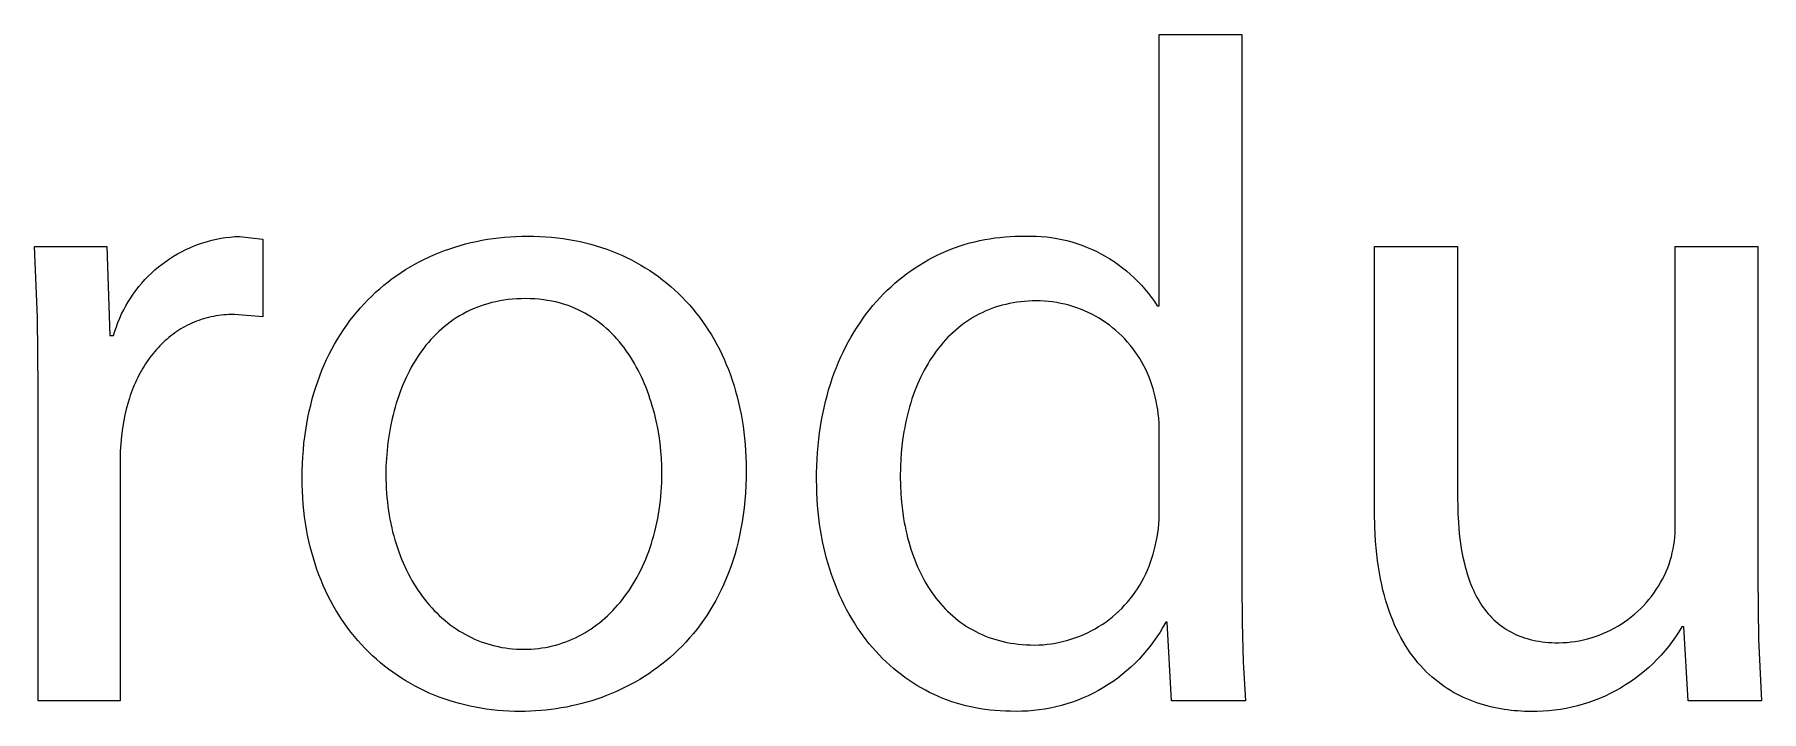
# Model space of a CAD drawing. Header units: millimetres. Extents: x -1283 to 2747, y -259 to 2557.
# Drawn here: x 1283.6 to 1357.8, y -81.8 to -52.7 of the extents above; entities that cross this region are included whole.
import ezdxf

# ---------------------------------------------------------------- set-up
doc = ezdxf.new("R2010")
doc.units = ezdxf.units.MM
doc.header["$MEASUREMENT"] = 0
doc.layers.add('Domyślny', color=7, linetype='Continuous', true_color=0x000000)

msp = doc.modelspace()

# ---------------------------------------------------------------- linework, layer by layer
at = {"layer": 'Domyślny', "color": 18, "lineweight": 15, "true_color": 0x000000}
for p, q in [((1331.941, -64.338), (1331.941, -52.675)), ((1331.941, -52.675), (1335.497, -52.675)), ((1335.497, -52.675), (1335.497, -76.269)), ((1290.842, -61.625), (1291.033, -61.567)), ((1291.033, -61.567), (1291.225, -61.516)), ((1291.225, -61.516), (1291.419, -61.472)), ((1291.419, -61.472), (1291.615, -61.434)), ((1291.615, -61.434), (1291.811, -61.402)), ((1291.811, -61.402), (1292.009, -61.378)), ((1292.009, -61.378), (1292.207, -61.36)), ((1292.207, -61.36), (1292.406, -61.349)), ((1292.406, -61.349), (1293.413, -61.47)), ((1293.413, -61.47), (1293.413, -64.812)), ((1302.36, -61.618), (1302.594, -61.566)), ((1302.594, -61.566), (1302.831, -61.519)), ((1302.831, -61.519), (1303.069, -61.477)), ((1303.069, -61.477), (1303.31, -61.441)), ((1303.31, -61.441), (1303.553, -61.411)), ((1303.553, -61.411), (1303.798, -61.386)), ((1303.798, -61.386), (1304.045, -61.366)), ((1304.045, -61.366), (1304.294, -61.352)), ((1304.294, -61.352), (1304.544, -61.344)), ((1304.544, -61.344), (1304.796, -61.341)), ((1304.796, -61.341), (1305.058, -61.344)), ((1305.058, -61.344), (1305.317, -61.353)), ((1305.317, -61.353), (1305.573, -61.368)), ((1305.573, -61.368), (1305.826, -61.388)), ((1305.826, -61.388), (1306.076, -61.415)), ((1306.076, -61.415), (1306.324, -61.447)), ((1306.324, -61.447), (1306.569, -61.485)), ((1306.569, -61.485), (1306.81, -61.528)), ((1306.81, -61.528), (1307.049, -61.577)), ((1307.049, -61.577), (1307.284, -61.632)), ((1323.809, -61.632), (1324.019, -61.578)), ((1324.019, -61.578), (1324.231, -61.53)), ((1324.231, -61.53), (1324.445, -61.487)), ((1324.445, -61.487), (1324.66, -61.449)), ((1324.66, -61.449), (1324.877, -61.418)), ((1324.877, -61.418), (1325.095, -61.392)), ((1325.095, -61.392), (1325.315, -61.371)), ((1325.315, -61.371), (1325.536, -61.357)), ((1325.536, -61.357), (1325.758, -61.348)), ((1325.758, -61.348), (1325.982, -61.345)), ((1325.982, -61.345), (1326.205, -61.336)), ((1326.205, -61.336), (1326.428, -61.334)), ((1326.428, -61.334), (1326.651, -61.339)), ((1326.651, -61.339), (1326.874, -61.353)), ((1326.874, -61.353), (1327.096, -61.374)), ((1327.096, -61.374), (1327.317, -61.402)), ((1327.317, -61.402), (1327.537, -61.438)), ((1327.537, -61.438), (1327.756, -61.482)), ((1327.756, -61.482), (1327.973, -61.533)), ((1327.973, -61.533), (1328.188, -61.591)), ((1328.188, -61.591), (1328.402, -61.657)), ((1283.733, -64.837), (1283.602, -61.792)), ((1283.602, -61.792), (1286.716, -61.792)), ((1286.716, -61.792), (1286.837, -65.617)), ((1289.246, -62.423), (1289.41, -62.311)), ((1289.41, -62.311), (1289.578, -62.204)), ((1289.578, -62.204), (1289.75, -62.103)), ((1289.75, -62.103), (1289.925, -62.008)), ((1289.925, -62.008), (1290.103, -61.919)), ((1290.103, -61.919), (1290.284, -61.836)), ((1290.284, -61.836), (1290.468, -61.759)), ((1290.468, -61.759), (1290.654, -61.689)), ((1290.654, -61.689), (1290.842, -61.625)), ((1300.158, -62.431), (1300.366, -62.327)), ((1300.366, -62.327), (1300.576, -62.227)), ((1300.576, -62.227), (1300.79, -62.132)), ((1300.79, -62.132), (1301.006, -62.043)), ((1301.006, -62.043), (1301.225, -61.959)), ((1301.225, -61.959), (1301.447, -61.88)), ((1301.447, -61.88), (1301.671, -61.807)), ((1301.671, -61.807), (1301.898, -61.739)), ((1301.898, -61.739), (1302.128, -61.676)), ((1302.128, -61.676), (1302.36, -61.618)), ((1307.284, -61.632), (1307.517, -61.692)), ((1307.517, -61.692), (1307.746, -61.757)), ((1307.746, -61.757), (1307.972, -61.828)), ((1307.972, -61.828), (1308.195, -61.904)), ((1308.195, -61.904), (1308.414, -61.985)), ((1308.414, -61.985), (1308.631, -62.072)), ((1308.631, -62.072), (1308.843, -62.164)), ((1308.843, -62.164), (1309.053, -62.261)), ((1309.053, -62.261), (1309.258, -62.363)), ((1322.01, -62.363), (1322.2, -62.26)), ((1322.2, -62.26), (1322.394, -62.163)), ((1322.394, -62.163), (1322.589, -62.071)), ((1322.589, -62.071), (1322.787, -61.985)), ((1322.787, -61.985), (1322.987, -61.903)), ((1322.987, -61.903), (1323.19, -61.827)), ((1323.19, -61.827), (1323.394, -61.757)), ((1323.394, -61.757), (1323.601, -61.692)), ((1323.601, -61.692), (1323.809, -61.632)), ((1328.402, -61.657), (1328.612, -61.73)), ((1328.612, -61.73), (1328.821, -61.811)), ((1328.821, -61.811), (1329.026, -61.898)), ((1329.026, -61.898), (1329.228, -61.992)), ((1329.228, -61.992), (1329.427, -62.094)), ((1329.427, -62.094), (1329.622, -62.202)), ((1329.622, -62.202), (1329.814, -62.316)), ((1329.814, -62.316), (1330.001, -62.437)), ((1341.201, -73.22), (1341.201, -61.785)), ((1341.201, -61.785), (1344.771, -61.785)), ((1344.771, -61.785), (1344.771, -72.602)), ((1354.125, -73.77), (1354.125, -61.785)), ((1354.125, -61.785), (1357.668, -61.785)), ((1357.668, -61.785), (1357.668, -75.998)), ((1288.349, -63.209), (1288.487, -63.066)), ((1288.487, -63.066), (1288.63, -62.927)), ((1288.63, -62.927), (1288.777, -62.793)), ((1288.777, -62.793), (1288.929, -62.665)), ((1288.929, -62.665), (1289.086, -62.541)), ((1289.086, -62.541), (1289.246, -62.423)), ((1298.98, -63.166), (1299.168, -63.031)), ((1299.168, -63.031), (1299.359, -62.901)), ((1299.359, -62.901), (1299.554, -62.776)), ((1299.554, -62.776), (1299.752, -62.656)), ((1299.752, -62.656), (1299.954, -62.541)), ((1299.954, -62.541), (1300.158, -62.431)), ((1309.258, -62.363), (1309.461, -62.47)), ((1309.461, -62.47), (1309.659, -62.582)), ((1309.659, -62.582), (1309.855, -62.699)), ((1309.855, -62.699), (1310.046, -62.82)), ((1310.046, -62.82), (1310.234, -62.947)), ((1310.234, -62.947), (1310.418, -63.078)), ((1310.418, -63.078), (1310.598, -63.214)), ((1320.749, -63.224), (1320.921, -63.086)), ((1320.921, -63.086), (1321.095, -62.952)), ((1321.095, -62.952), (1321.272, -62.824)), ((1321.272, -62.824), (1321.453, -62.701)), ((1321.453, -62.701), (1321.636, -62.583)), ((1321.636, -62.583), (1321.821, -62.471)), ((1321.821, -62.471), (1322.01, -62.363)), ((1330.001, -62.437), (1330.184, -62.565)), ((1330.184, -62.565), (1330.363, -62.698)), ((1330.363, -62.698), (1330.537, -62.838)), ((1330.537, -62.838), (1330.706, -62.984)), ((1330.706, -62.984), (1330.87, -63.135)), ((1287.736, -63.992), (1287.847, -63.827)), ((1287.847, -63.827), (1287.965, -63.666)), ((1287.965, -63.666), (1288.088, -63.509)), ((1288.088, -63.509), (1288.216, -63.357)), ((1288.216, -63.357), (1288.349, -63.209)), ((1298.094, -63.915), (1298.264, -63.755)), ((1298.264, -63.755), (1298.437, -63.601)), ((1298.437, -63.601), (1298.614, -63.451)), ((1298.614, -63.451), (1298.795, -63.306)), ((1298.795, -63.306), (1298.98, -63.166)), ((1310.598, -63.214), (1310.774, -63.355)), ((1310.774, -63.355), (1310.947, -63.501)), ((1310.947, -63.501), (1311.115, -63.651)), ((1311.115, -63.651), (1311.28, -63.805)), ((1311.28, -63.805), (1311.44, -63.964)), ((1319.94, -63.988), (1320.095, -63.825)), ((1320.095, -63.825), (1320.254, -63.668)), ((1320.254, -63.668), (1320.416, -63.515)), ((1320.416, -63.515), (1320.581, -63.367)), ((1320.581, -63.367), (1320.749, -63.224)), ((1330.87, -63.135), (1331.029, -63.292)), ((1331.029, -63.292), (1331.182, -63.454)), ((1331.182, -63.454), (1331.329, -63.621)), ((1331.329, -63.621), (1331.471, -63.793)), ((1331.471, -63.793), (1331.607, -63.97)), ((1287.346, -64.686), (1287.435, -64.507)), ((1287.435, -64.507), (1287.529, -64.332)), ((1287.529, -64.332), (1287.629, -64.16)), ((1287.629, -64.16), (1287.736, -63.992)), ((1297.455, -64.601), (1297.608, -64.422)), ((1297.608, -64.422), (1297.766, -64.248)), ((1297.766, -64.248), (1297.928, -64.079)), ((1297.928, -64.079), (1298.094, -63.915)), ((1302.301, -64.538), (1302.154, -64.61)), ((1302.452, -64.47), (1302.301, -64.538)), ((1302.606, -64.406), (1302.452, -64.47)), ((1302.763, -64.347), (1302.606, -64.406)), ((1302.924, -64.293), (1302.763, -64.347)), ((1303.088, -64.243), (1302.924, -64.293)), ((1303.255, -64.199), (1303.088, -64.243)), ((1303.426, -64.159), (1303.255, -64.199)), ((1303.6, -64.124), (1303.426, -64.159)), ((1303.777, -64.094), (1303.6, -64.124)), ((1303.958, -64.07), (1303.777, -64.094)), ((1304.142, -64.05), (1303.958, -64.07)), ((1304.33, -64.036), (1304.142, -64.05)), ((1304.521, -64.028), (1304.33, -64.036)), ((1304.716, -64.025), (1304.521, -64.028)), ((1304.911, -64.028), (1304.716, -64.025)), ((1305.102, -64.037), (1304.911, -64.028)), ((1305.29, -64.052), (1305.102, -64.037)), ((1305.473, -64.073), (1305.29, -64.052)), ((1305.654, -64.1), (1305.473, -64.073)), ((1305.83, -64.131), (1305.654, -64.1)), ((1306.004, -64.169), (1305.83, -64.131)), ((1306.173, -64.212), (1306.004, -64.169)), ((1306.339, -64.26), (1306.173, -64.212)), ((1306.501, -64.313), (1306.339, -64.26)), ((1306.66, -64.371), (1306.501, -64.313)), ((1306.815, -64.433), (1306.66, -64.371)), ((1306.967, -64.501), (1306.815, -64.433)), ((1307.116, -64.573), (1306.967, -64.501)), ((1307.26, -64.65), (1307.116, -64.573)), ((1311.44, -63.964), (1311.597, -64.128)), ((1311.597, -64.128), (1311.749, -64.295)), ((1311.749, -64.295), (1311.898, -64.467)), ((1311.898, -64.467), (1312.042, -64.644)), ((1319.354, -64.685), (1319.495, -64.504)), ((1319.495, -64.504), (1319.64, -64.327)), ((1319.64, -64.327), (1319.788, -64.155)), ((1319.788, -64.155), (1319.94, -63.988)), ((1324.469, -64.565), (1324.331, -64.629)), ((1324.61, -64.506), (1324.469, -64.565)), ((1324.754, -64.45), (1324.61, -64.506)), ((1324.899, -64.399), (1324.754, -64.45)), ((1325.047, -64.352), (1324.899, -64.399)), ((1325.197, -64.309), (1325.047, -64.352)), ((1325.35, -64.271), (1325.197, -64.309)), ((1325.505, -64.236), (1325.35, -64.271)), ((1325.662, -64.207), (1325.505, -64.236)), ((1325.822, -64.181), (1325.662, -64.207)), ((1325.983, -64.161), (1325.822, -64.181)), ((1326.147, -64.144), (1325.983, -64.161)), ((1326.314, -64.133), (1326.147, -64.144)), ((1326.482, -64.126), (1326.314, -64.133)), ((1326.653, -64.123), (1326.482, -64.126)), ((1326.83, -64.126), (1326.653, -64.123)), ((1327.008, -64.134), (1326.83, -64.126)), ((1327.185, -64.149), (1327.008, -64.134)), ((1327.361, -64.169), (1327.185, -64.149)), ((1327.537, -64.196), (1327.361, -64.169)), ((1327.711, -64.228), (1327.537, -64.196)), ((1327.885, -64.267), (1327.711, -64.228)), ((1328.057, -64.311), (1327.885, -64.267)), ((1328.227, -64.361), (1328.057, -64.311)), ((1328.396, -64.417), (1328.227, -64.361)), ((1328.562, -64.479), (1328.396, -64.417)), ((1328.727, -64.546), (1328.562, -64.479)), ((1328.889, -64.619), (1328.727, -64.546)), ((1331.607, -63.97), (1331.737, -64.152)), ((1331.737, -64.152), (1331.86, -64.338)), ((1331.86, -64.338), (1331.941, -64.338)), ((1283.763, -67.885), (1283.733, -64.837)), ((1287.055, -65.426), (1287.118, -65.237)), ((1287.118, -65.237), (1287.188, -65.051)), ((1287.188, -65.051), (1287.264, -64.867)), ((1287.264, -64.867), (1287.346, -64.686)), ((1289.988, -65.273), (1289.897, -65.327)), ((1290.081, -65.222), (1289.988, -65.273)), ((1290.175, -65.173), (1290.081, -65.222)), ((1290.27, -65.126), (1290.175, -65.173)), ((1290.366, -65.082), (1290.27, -65.126)), ((1290.464, -65.04), (1290.366, -65.082)), ((1290.563, -65), (1290.464, -65.04)), ((1290.663, -64.963), (1290.563, -65)), ((1290.765, -64.928), (1290.663, -64.963)), ((1290.867, -64.895), (1290.765, -64.928)), ((1290.971, -64.865), (1290.867, -64.895)), ((1291.077, -64.838), (1290.971, -64.865)), ((1291.183, -64.813), (1291.077, -64.838)), ((1291.29, -64.79), (1291.183, -64.813)), ((1291.399, -64.77), (1291.29, -64.79)), ((1291.509, -64.753), (1291.399, -64.77)), ((1291.62, -64.738), (1291.509, -64.753)), ((1291.732, -64.726), (1291.62, -64.738)), ((1291.845, -64.717), (1291.732, -64.726)), ((1291.96, -64.71), (1291.845, -64.717)), ((1292.075, -64.706), (1291.96, -64.71)), ((1292.191, -64.704), (1292.075, -64.706)), ((1293.413, -64.812), (1292.191, -64.704)), ((1296.882, -65.362), (1297.019, -65.165)), ((1297.019, -65.165), (1297.16, -64.972)), ((1297.16, -64.972), (1297.305, -64.784)), ((1297.305, -64.784), (1297.455, -64.601)), ((1301.213, -65.232), (1301.091, -65.336)), ((1301.338, -65.131), (1301.213, -65.232)), ((1301.466, -65.035), (1301.338, -65.131)), ((1301.597, -64.942), (1301.466, -65.035)), ((1301.731, -64.853), (1301.597, -64.942)), ((1301.869, -64.768), (1301.731, -64.853)), ((1302.01, -64.687), (1301.869, -64.768)), ((1302.154, -64.61), (1302.01, -64.687)), ((1307.402, -64.731), (1307.26, -64.65)), ((1307.54, -64.816), (1307.402, -64.731)), ((1307.675, -64.906), (1307.54, -64.816)), ((1307.806, -65), (1307.675, -64.906)), ((1307.934, -65.097), (1307.806, -65)), ((1308.059, -65.199), (1307.934, -65.097)), ((1308.18, -65.304), (1308.059, -65.199)), ((1308.298, -65.412), (1308.18, -65.304)), ((1312.042, -64.644), (1312.181, -64.824)), ((1312.181, -64.824), (1312.317, -65.009)), ((1312.317, -65.009), (1312.448, -65.198)), ((1312.448, -65.198), (1312.575, -65.391)), ((1318.829, -65.457), (1318.954, -65.257)), ((1318.954, -65.257), (1319.084, -65.062)), ((1319.084, -65.062), (1319.217, -64.872)), ((1319.217, -64.872), (1319.354, -64.685)), ((1323.312, -65.277), (1323.196, -65.374)), ((1323.43, -65.183), (1323.312, -65.277)), ((1323.552, -65.092), (1323.43, -65.183)), ((1323.675, -65.005), (1323.552, -65.092)), ((1323.801, -64.922), (1323.675, -65.005)), ((1323.93, -64.843), (1323.801, -64.922)), ((1324.061, -64.768), (1323.93, -64.843)), ((1324.195, -64.696), (1324.061, -64.768)), ((1324.331, -64.629), (1324.195, -64.696)), ((1329.048, -64.697), (1328.889, -64.619)), ((1329.205, -64.781), (1329.048, -64.697)), ((1329.358, -64.87), (1329.205, -64.781)), ((1329.509, -64.964), (1329.358, -64.87)), ((1329.656, -65.063), (1329.509, -64.964)), ((1329.8, -65.167), (1329.656, -65.063)), ((1329.94, -65.277), (1329.8, -65.167)), ((1330.076, -65.39), (1329.94, -65.277)), ((1286.837, -65.617), (1286.998, -65.617)), ((1286.998, -65.617), (1287.055, -65.426)), ((1288.985, -66.056), (1288.911, -66.134)), ((1289.061, -65.979), (1288.985, -66.056)), ((1289.138, -65.905), (1289.061, -65.979)), ((1289.217, -65.832), (1289.138, -65.905)), ((1289.297, -65.762), (1289.217, -65.832)), ((1289.378, -65.693), (1289.297, -65.762)), ((1289.461, -65.627), (1289.378, -65.693)), ((1289.546, -65.563), (1289.461, -65.627)), ((1289.632, -65.5), (1289.546, -65.563)), ((1289.719, -65.44), (1289.632, -65.5)), ((1289.807, -65.382), (1289.719, -65.44)), ((1289.897, -65.327), (1289.807, -65.382)), ((1296.381, -66.197), (1296.499, -65.982)), ((1296.499, -65.982), (1296.622, -65.77)), ((1296.622, -65.77), (1296.75, -65.564)), ((1296.75, -65.564), (1296.882, -65.362)), ((1300.428, -66.031), (1300.329, -66.158)), ((1300.531, -65.908), (1300.428, -66.031)), ((1300.637, -65.787), (1300.531, -65.908)), ((1300.746, -65.669), (1300.637, -65.787)), ((1300.858, -65.555), (1300.746, -65.669)), ((1300.973, -65.444), (1300.858, -65.555)), ((1301.091, -65.336), (1300.973, -65.444)), ((1308.413, -65.524), (1308.298, -65.412)), ((1308.524, -65.64), (1308.413, -65.524)), ((1308.633, -65.758), (1308.524, -65.64)), ((1308.738, -65.88), (1308.633, -65.758)), ((1308.84, -66.005), (1308.738, -65.88)), ((1308.939, -66.132), (1308.84, -66.005)), ((1312.575, -65.391), (1312.697, -65.588)), ((1312.697, -65.588), (1312.815, -65.789)), ((1312.815, -65.789), (1312.928, -65.994)), ((1312.928, -65.994), (1313.037, -66.203)), ((1318.478, -66.084), (1318.59, -65.87)), ((1318.59, -65.87), (1318.708, -65.662)), ((1318.708, -65.662), (1318.829, -65.457)), ((1322.553, -66.034), (1322.455, -66.156)), ((1322.654, -65.916), (1322.553, -66.034)), ((1322.757, -65.801), (1322.654, -65.916)), ((1322.863, -65.689), (1322.757, -65.801)), ((1322.971, -65.581), (1322.863, -65.689)), ((1323.082, -65.476), (1322.971, -65.581)), ((1323.196, -65.374), (1323.082, -65.476)), ((1330.209, -65.509), (1330.076, -65.39)), ((1330.337, -65.631), (1330.209, -65.509)), ((1330.461, -65.759), (1330.337, -65.631)), ((1330.581, -65.89), (1330.461, -65.759)), ((1330.696, -66.025), (1330.581, -65.89)), ((1330.806, -66.164), (1330.696, -66.025)), ((1288.434, -66.735), (1288.373, -66.828)), ((1288.498, -66.644), (1288.434, -66.735)), ((1288.563, -66.554), (1288.498, -66.644)), ((1288.629, -66.467), (1288.563, -66.554)), ((1288.698, -66.381), (1288.629, -66.467)), ((1288.767, -66.297), (1288.698, -66.381)), ((1288.838, -66.215), (1288.767, -66.297)), ((1288.911, -66.134), (1288.838, -66.215)), ((1296.054, -66.871), (1296.158, -66.642)), ((1296.158, -66.642), (1296.267, -66.417)), ((1296.267, -66.417), (1296.381, -66.197)), ((1299.962, -66.694), (1299.877, -66.835)), ((1300.049, -66.556), (1299.962, -66.694)), ((1300.139, -66.421), (1300.049, -66.556)), ((1300.232, -66.288), (1300.139, -66.421)), ((1300.329, -66.158), (1300.232, -66.288)), ((1309.034, -66.263), (1308.939, -66.132)), ((1309.127, -66.396), (1309.034, -66.263)), ((1309.216, -66.532), (1309.127, -66.396)), ((1309.303, -66.67), (1309.216, -66.532)), ((1309.386, -66.81), (1309.303, -66.67)), ((1313.037, -66.203), (1313.141, -66.415)), ((1313.141, -66.415), (1313.241, -66.632)), ((1313.241, -66.632), (1313.336, -66.852)), ((1318.07, -66.98), (1318.165, -66.75)), ((1318.165, -66.75), (1318.265, -66.523)), ((1318.265, -66.523), (1318.369, -66.301)), ((1318.369, -66.301), (1318.478, -66.084)), ((1322.09, -66.674), (1322.006, -66.811)), ((1322.177, -66.54), (1322.09, -66.674)), ((1322.267, -66.409), (1322.177, -66.54)), ((1322.36, -66.281), (1322.267, -66.409)), ((1322.455, -66.156), (1322.36, -66.281)), ((1330.912, -66.307), (1330.806, -66.164)), ((1331.013, -66.453), (1330.912, -66.307)), ((1331.108, -66.603), (1331.013, -66.453)), ((1331.199, -66.756), (1331.108, -66.603)), ((1331.284, -66.911), (1331.199, -66.756)), ((1287.985, -67.527), (1287.937, -67.633)), ((1288.036, -67.422), (1287.985, -67.527)), ((1288.088, -67.319), (1288.036, -67.422)), ((1288.141, -67.218), (1288.088, -67.319)), ((1288.197, -67.118), (1288.141, -67.218)), ((1288.254, -67.02), (1288.197, -67.118)), ((1288.312, -66.923), (1288.254, -67.02)), ((1288.373, -66.828), (1288.312, -66.923)), ((1295.773, -67.585), (1295.862, -67.343)), ((1295.862, -67.343), (1295.956, -67.105)), ((1295.956, -67.105), (1296.054, -66.871)), ((1299.571, -67.42), (1299.501, -67.572)), ((1299.643, -67.27), (1299.571, -67.42)), ((1299.718, -67.123), (1299.643, -67.27)), ((1299.796, -66.978), (1299.718, -67.123)), ((1299.877, -66.835), (1299.796, -66.978)), ((1309.466, -66.952), (1309.386, -66.81)), ((1309.544, -67.097), (1309.466, -66.952)), ((1309.618, -67.243), (1309.544, -67.097)), ((1309.689, -67.392), (1309.618, -67.243)), ((1309.758, -67.542), (1309.689, -67.392)), ((1309.823, -67.694), (1309.758, -67.542)), ((1313.336, -66.852), (1313.426, -67.076)), ((1313.426, -67.076), (1313.511, -67.303)), ((1313.511, -67.303), (1313.592, -67.534)), ((1313.592, -67.534), (1313.668, -67.768)), ((1317.812, -67.698), (1317.893, -67.454)), ((1317.893, -67.454), (1317.979, -67.215)), ((1317.979, -67.215), (1318.07, -66.98)), ((1321.625, -67.541), (1321.558, -67.695)), ((1321.696, -67.389), (1321.625, -67.541)), ((1321.769, -67.24), (1321.696, -67.389)), ((1321.845, -67.094), (1321.769, -67.24)), ((1321.924, -66.951), (1321.845, -67.094)), ((1322.006, -66.811), (1321.924, -66.951)), ((1331.364, -67.07), (1331.284, -66.911)), ((1331.438, -67.231), (1331.364, -67.07)), ((1331.507, -67.395), (1331.438, -67.231)), ((1331.571, -67.561), (1331.507, -67.395)), ((1283.763, -81.319), (1283.763, -67.885)), ((1287.719, -68.186), (1287.681, -68.301)), ((1287.759, -68.072), (1287.719, -68.186)), ((1287.801, -67.96), (1287.759, -68.072)), ((1287.844, -67.85), (1287.801, -67.96)), ((1287.89, -67.74), (1287.844, -67.85)), ((1287.937, -67.633), (1287.89, -67.74)), ((1295.538, -68.338), (1295.611, -68.083)), ((1295.611, -68.083), (1295.689, -67.832)), ((1295.689, -67.832), (1295.773, -67.585)), ((1299.254, -68.198), (1299.2, -68.358)), ((1299.312, -68.038), (1299.254, -68.198)), ((1299.372, -67.881), (1299.312, -68.038)), ((1299.435, -67.725), (1299.372, -67.881)), ((1299.501, -67.572), (1299.435, -67.725)), ((1309.886, -67.847), (1309.823, -67.694)), ((1309.945, -68.001), (1309.886, -67.847)), ((1310.002, -68.157), (1309.945, -68.001)), ((1310.056, -68.314), (1310.002, -68.157)), ((1313.668, -67.768), (1313.738, -68.006)), ((1313.738, -68.006), (1313.804, -68.248)), ((1313.804, -68.248), (1313.865, -68.493)), ((1317.598, -68.452), (1317.664, -68.197)), ((1317.664, -68.197), (1317.735, -67.945)), ((1317.735, -67.945), (1317.812, -67.698)), ((1321.372, -68.174), (1321.316, -68.339)), ((1321.431, -68.012), (1321.372, -68.174)), ((1321.493, -67.852), (1321.431, -68.012)), ((1321.558, -67.695), (1321.493, -67.852)), ((1331.628, -67.729), (1331.571, -67.561)), ((1331.68, -67.899), (1331.628, -67.729)), ((1331.726, -68.07), (1331.68, -67.899)), ((1331.766, -68.243), (1331.726, -68.07)), ((1331.809, -68.426), (1331.766, -68.243)), ((1287.49, -69.018), (1287.441, -69.267)), ((1287.546, -68.774), (1287.49, -69.018)), ((1287.61, -68.535), (1287.546, -68.774)), ((1287.681, -68.301), (1287.61, -68.535)), ((1295.352, -69.13), (1295.409, -68.862)), ((1295.409, -68.862), (1295.471, -68.598)), ((1295.471, -68.598), (1295.538, -68.338)), ((1299.011, -69.015), (1298.971, -69.183)), ((1299.054, -68.849), (1299.011, -69.015)), ((1299.099, -68.684), (1299.054, -68.849)), ((1299.148, -68.521), (1299.099, -68.684)), ((1299.2, -68.358), (1299.148, -68.521)), ((1310.107, -68.472), (1310.056, -68.314)), ((1310.155, -68.631), (1310.107, -68.472)), ((1310.243, -68.951), (1310.155, -68.631)), ((1310.321, -69.273), (1310.243, -68.951)), ((1313.865, -68.493), (1313.921, -68.741)), ((1313.921, -68.741), (1313.971, -68.992)), ((1313.971, -68.992), (1314.017, -69.247)), ((1317.429, -69.244), (1317.48, -68.976)), ((1317.48, -68.976), (1317.536, -68.712)), ((1317.536, -68.712), (1317.598, -68.452)), ((1321.12, -69.022), (1321.078, -69.198)), ((1321.164, -68.847), (1321.12, -69.022)), ((1321.212, -68.675), (1321.164, -68.847)), ((1321.262, -68.506), (1321.212, -68.675)), ((1321.316, -68.339), (1321.262, -68.506)), ((1331.847, -68.611), (1331.809, -68.426)), ((1331.878, -68.796), (1331.847, -68.611)), ((1331.903, -68.982), (1331.878, -68.796)), ((1331.922, -69.169), (1331.903, -68.982)), ((1287.386, -69.595), (1287.343, -69.924)), ((1287.441, -69.267), (1287.386, -69.595)), ((1295.217, -69.959), (1295.256, -69.678)), ((1295.256, -69.678), (1295.301, -69.402)), ((1295.301, -69.402), (1295.352, -69.13)), ((1298.899, -69.52), (1298.839, -69.862)), ((1298.971, -69.183), (1298.899, -69.52)), ((1310.387, -69.597), (1310.321, -69.273)), ((1310.443, -69.921), (1310.387, -69.597)), ((1314.017, -69.247), (1314.057, -69.504)), ((1314.057, -69.504), (1314.092, -69.765)), ((1314.092, -69.765), (1314.122, -70.029)), ((1317.343, -69.791), (1317.383, -69.515)), ((1317.383, -69.515), (1317.429, -69.244)), ((1320.971, -69.741), (1320.942, -69.926)), ((1321.004, -69.558), (1320.971, -69.741)), ((1321.04, -69.377), (1321.004, -69.558)), ((1321.078, -69.198), (1321.04, -69.377)), ((1331.934, -69.357), (1331.922, -69.169)), ((1331.94, -69.545), (1331.934, -69.357)), ((1331.941, -69.733), (1331.94, -69.545)), ((1331.941, -73.128), (1331.941, -69.733)), ((1287.31, -70.255), (1287.289, -70.586)), ((1287.343, -69.924), (1287.31, -70.255)), ((1295.156, -70.533), (1295.183, -70.244)), ((1295.183, -70.244), (1295.217, -69.959)), ((1298.79, -70.206), (1298.752, -70.552)), ((1298.839, -69.862), (1298.79, -70.206)), ((1310.488, -70.244), (1310.443, -69.921)), ((1310.523, -70.566), (1310.488, -70.244)), ((1314.122, -70.029), (1314.147, -70.296)), ((1314.147, -70.296), (1314.166, -70.566)), ((1317.255, -70.641), (1317.279, -70.354)), ((1317.279, -70.354), (1317.308, -70.07)), ((1317.308, -70.07), (1317.343, -69.791)), ((1320.872, -70.494), (1320.84, -70.882)), ((1320.915, -70.114), (1320.872, -70.494)), ((1320.942, -69.926), (1320.915, -70.114)), ((1287.289, -70.586), (1287.279, -70.918)), ((1287.279, -70.918), (1287.279, -81.319)), ((1295.11, -71.424), (1295.119, -71.123)), ((1295.119, -71.123), (1295.134, -70.826)), ((1295.134, -70.826), (1295.156, -70.533)), ((1298.708, -71.247), (1298.703, -71.594)), ((1298.725, -70.899), (1298.708, -71.247)), ((1298.752, -70.552), (1298.725, -70.899)), ((1310.547, -70.886), (1310.523, -70.566)), ((1310.562, -71.202), (1310.547, -70.886)), ((1310.567, -71.514), (1310.562, -71.202)), ((1314.166, -70.566), (1314.179, -70.839)), ((1314.179, -70.839), (1314.188, -71.115)), ((1314.188, -71.115), (1314.19, -71.393)), ((1317.219, -71.525), (1317.225, -71.226)), ((1317.225, -71.226), (1317.237, -70.932)), ((1317.237, -70.932), (1317.255, -70.641)), ((1320.84, -70.882), (1320.821, -71.277)), ((1295.106, -71.729), (1295.11, -71.424)), ((1295.109, -72.016), (1295.106, -71.729)), ((1298.703, -71.594), (1298.705, -71.794)), ((1298.705, -71.794), (1298.71, -71.991)), ((1298.71, -71.991), (1298.719, -72.188)), ((1310.55, -72.125), (1310.559, -71.923)), ((1310.559, -71.923), (1310.565, -71.719)), ((1310.565, -71.719), (1310.567, -71.514)), ((1314.187, -71.729), (1314.176, -72.058)), ((1314.19, -71.393), (1314.187, -71.729)), ((1317.218, -71.827), (1317.219, -71.525)), ((1317.221, -72.104), (1317.218, -71.827)), ((1320.821, -71.277), (1320.815, -71.679)), ((1320.815, -71.679), (1320.82, -72.047)), ((1295.118, -72.299), (1295.109, -72.016)), ((1295.133, -72.58), (1295.118, -72.299)), ((1295.153, -72.857), (1295.133, -72.58)), ((1298.719, -72.188), (1298.732, -72.382)), ((1298.732, -72.382), (1298.747, -72.575)), ((1298.747, -72.575), (1298.767, -72.766)), ((1310.478, -72.912), (1310.501, -72.718)), ((1310.501, -72.718), (1310.521, -72.522)), ((1310.521, -72.522), (1310.537, -72.325)), ((1310.537, -72.325), (1310.55, -72.125)), ((1314.133, -72.7), (1314.101, -73.011)), ((1314.158, -72.382), (1314.133, -72.7)), ((1314.176, -72.058), (1314.158, -72.382)), ((1317.229, -72.378), (1317.221, -72.104)), ((1317.242, -72.65), (1317.229, -72.378)), ((1317.26, -72.918), (1317.242, -72.65)), ((1320.82, -72.047), (1320.837, -72.41)), ((1320.837, -72.41), (1320.865, -72.769)), ((1344.771, -72.602), (1344.774, -72.946)), ((1295.18, -73.13), (1295.153, -72.857)), ((1295.212, -73.4), (1295.18, -73.13)), ((1295.249, -73.666), (1295.212, -73.4)), ((1298.767, -72.766), (1298.789, -72.955)), ((1298.789, -72.955), (1298.815, -73.142)), ((1298.815, -73.142), (1298.845, -73.327)), ((1298.845, -73.327), (1298.877, -73.511)), ((1310.35, -73.666), (1310.387, -73.48)), ((1310.387, -73.48), (1310.42, -73.293)), ((1310.42, -73.293), (1310.451, -73.104)), ((1310.451, -73.104), (1310.478, -72.912)), ((1314.063, -73.317), (1314.018, -73.618)), ((1314.101, -73.011), (1314.063, -73.317)), ((1317.283, -73.183), (1317.26, -72.918)), ((1317.312, -73.445), (1317.283, -73.183)), ((1317.345, -73.704), (1317.312, -73.445)), ((1320.865, -72.769), (1320.905, -73.123)), ((1320.905, -73.123), (1320.955, -73.47)), ((1320.955, -73.47), (1320.985, -73.642)), ((1331.937, -73.515), (1331.942, -73.322)), ((1331.942, -73.322), (1331.941, -73.128)), ((1341.211, -73.846), (1341.201, -73.22)), ((1344.774, -72.946), (1344.784, -73.283)), ((1344.784, -73.283), (1344.801, -73.612)), ((1295.292, -73.929), (1295.249, -73.666)), ((1295.34, -74.188), (1295.292, -73.929)), ((1295.394, -74.443), (1295.34, -74.188)), ((1298.877, -73.511), (1298.913, -73.692)), ((1298.913, -73.692), (1298.953, -73.872)), ((1298.953, -73.872), (1298.995, -74.049)), ((1298.995, -74.049), (1299.041, -74.224)), ((1299.041, -74.224), (1299.089, -74.397)), ((1310.169, -74.383), (1310.219, -74.207)), ((1310.219, -74.207), (1310.266, -74.029)), ((1310.266, -74.029), (1310.309, -73.848)), ((1310.309, -73.848), (1310.35, -73.666)), ((1313.908, -74.201), (1313.844, -74.483)), ((1313.966, -73.912), (1313.908, -74.201)), ((1314.018, -73.618), (1313.966, -73.912)), ((1317.383, -73.96), (1317.345, -73.704)), ((1317.426, -74.213), (1317.383, -73.96)), ((1317.474, -74.462), (1317.426, -74.213)), ((1320.985, -73.642), (1321.017, -73.812)), ((1321.017, -73.812), (1321.053, -73.98)), ((1321.053, -73.98), (1321.09, -74.146)), ((1321.09, -74.146), (1321.131, -74.311)), ((1331.849, -74.281), (1331.881, -74.091)), ((1331.881, -74.091), (1331.906, -73.899)), ((1331.906, -73.899), (1331.925, -73.707)), ((1331.925, -73.707), (1331.937, -73.515)), ((1341.225, -74.149), (1341.211, -73.846)), ((1341.243, -74.444), (1341.225, -74.149)), ((1344.801, -73.612), (1344.825, -73.933)), ((1344.825, -73.933), (1344.857, -74.246)), ((1354.102, -74.277), (1354.115, -74.109)), ((1354.115, -74.109), (1354.123, -73.939)), ((1354.123, -73.939), (1354.125, -73.77)), ((1295.453, -74.695), (1295.394, -74.443)), ((1295.518, -74.943), (1295.453, -74.695)), ((1295.587, -75.187), (1295.518, -74.943)), ((1299.089, -74.397), (1299.141, -74.567)), ((1299.141, -74.567), (1299.196, -74.735)), ((1299.196, -74.735), (1299.254, -74.901)), ((1299.254, -74.901), (1299.315, -75.065)), ((1309.938, -75.06), (1310, -74.895)), ((1310, -74.895), (1310.059, -74.727)), ((1310.059, -74.727), (1310.116, -74.556)), ((1310.116, -74.556), (1310.169, -74.383)), ((1313.774, -74.76), (1313.697, -75.032)), ((1313.844, -74.483), (1313.774, -74.76)), ((1317.526, -74.708), (1317.474, -74.462)), ((1317.584, -74.951), (1317.526, -74.708)), ((1317.645, -75.19), (1317.584, -74.951)), ((1321.131, -74.311), (1321.175, -74.474)), ((1321.175, -74.474), (1321.221, -74.635)), ((1321.221, -74.635), (1321.271, -74.794)), ((1321.271, -74.794), (1321.323, -74.95)), ((1321.323, -74.95), (1321.378, -75.105)), ((1331.681, -75.011), (1331.727, -74.835)), ((1331.727, -74.835), (1331.766, -74.658)), ((1331.766, -74.658), (1331.811, -74.471)), ((1331.811, -74.471), (1331.849, -74.281)), ((1341.266, -74.731), (1341.243, -74.444)), ((1341.294, -75.012), (1341.266, -74.731)), ((1344.857, -74.246), (1344.896, -74.551)), ((1344.896, -74.551), (1344.943, -74.848)), ((1344.943, -74.848), (1344.997, -75.136)), ((1353.955, -75.111), (1353.995, -74.946)), ((1353.995, -74.946), (1354.03, -74.78)), ((1354.03, -74.78), (1354.06, -74.613)), ((1354.06, -74.613), (1354.084, -74.446)), ((1354.084, -74.446), (1354.102, -74.277)), ((1295.662, -75.427), (1295.587, -75.187)), ((1295.742, -75.663), (1295.662, -75.427)), ((1295.826, -75.896), (1295.742, -75.663)), ((1299.315, -75.065), (1299.379, -75.226)), ((1299.379, -75.226), (1299.446, -75.384)), ((1299.446, -75.384), (1299.515, -75.54)), ((1299.515, -75.54), (1299.588, -75.693)), ((1299.588, -75.693), (1299.663, -75.844)), ((1309.582, -75.848), (1309.659, -75.696)), ((1309.659, -75.696), (1309.733, -75.541)), ((1309.733, -75.541), (1309.804, -75.383)), ((1309.804, -75.383), (1309.872, -75.223)), ((1309.872, -75.223), (1309.938, -75.06)), ((1313.527, -75.557), (1313.434, -75.812)), ((1313.615, -75.297), (1313.527, -75.557)), ((1313.697, -75.032), (1313.615, -75.297)), ((1317.712, -75.426), (1317.645, -75.19)), ((1317.783, -75.658), (1317.712, -75.426)), ((1317.858, -75.887), (1317.783, -75.658)), ((1321.378, -75.105), (1321.435, -75.258)), ((1321.435, -75.258), (1321.496, -75.408)), ((1321.496, -75.408), (1321.559, -75.556)), ((1321.559, -75.556), (1321.625, -75.702)), ((1321.625, -75.702), (1321.694, -75.845)), ((1331.366, -75.86), (1331.441, -75.694)), ((1331.441, -75.694), (1331.51, -75.527)), ((1331.51, -75.527), (1331.573, -75.357)), ((1331.573, -75.357), (1331.63, -75.185)), ((1331.63, -75.185), (1331.681, -75.011)), ((1341.327, -75.286), (1341.294, -75.012)), ((1341.365, -75.552), (1341.327, -75.286)), ((1341.407, -75.812), (1341.365, -75.552)), ((1344.997, -75.136), (1345.06, -75.415)), ((1345.06, -75.415), (1345.094, -75.551)), ((1345.094, -75.551), (1345.13, -75.685)), ((1345.13, -75.685), (1345.169, -75.816)), ((1353.734, -75.758), (1353.803, -75.595)), ((1353.803, -75.595), (1353.859, -75.435)), ((1353.859, -75.435), (1353.91, -75.274)), ((1353.91, -75.274), (1353.955, -75.111)), ((1295.916, -76.125), (1295.826, -75.896)), ((1296.011, -76.349), (1295.916, -76.125)), ((1296.11, -76.57), (1296.011, -76.349)), ((1299.663, -75.844), (1299.742, -75.991)), ((1299.742, -75.991), (1299.823, -76.137)), ((1299.823, -76.137), (1299.907, -76.279)), ((1299.907, -76.279), (1299.993, -76.418)), ((1299.993, -76.418), (1300.082, -76.555)), ((1309.156, -76.563), (1309.247, -76.426)), ((1309.247, -76.426), (1309.334, -76.286)), ((1309.334, -76.286), (1309.42, -76.143)), ((1309.42, -76.143), (1309.502, -75.997)), ((1309.502, -75.997), (1309.582, -75.848)), ((1313.23, -76.303), (1313.12, -76.541)), ((1313.335, -76.06), (1313.23, -76.303)), ((1313.434, -75.812), (1313.335, -76.06)), ((1317.938, -76.112), (1317.858, -75.887)), ((1318.022, -76.333), (1317.938, -76.112)), ((1318.11, -76.551), (1318.022, -76.333)), ((1321.694, -75.845), (1321.766, -75.986)), ((1321.766, -75.986), (1321.841, -76.124)), ((1321.841, -76.124), (1321.918, -76.26)), ((1321.918, -76.26), (1321.998, -76.393)), ((1321.998, -76.393), (1322.081, -76.523)), ((1331.013, -76.492), (1331.11, -76.339)), ((1331.11, -76.339), (1331.201, -76.182)), ((1331.201, -76.182), (1331.286, -76.022)), ((1331.286, -76.022), (1331.366, -75.86)), ((1335.497, -76.269), (1335.506, -77.952)), ((1341.454, -76.065), (1341.407, -75.812)), ((1341.505, -76.311), (1341.454, -76.065)), ((1341.56, -76.55), (1341.505, -76.311)), ((1345.169, -75.816), (1345.209, -75.945)), ((1345.209, -75.945), (1345.252, -76.072)), ((1345.252, -76.072), (1345.297, -76.196)), ((1345.297, -76.196), (1345.344, -76.318)), ((1345.344, -76.318), (1345.394, -76.437)), ((1345.394, -76.437), (1345.445, -76.554)), ((1353.308, -76.534), (1353.404, -76.385)), ((1353.404, -76.385), (1353.495, -76.233)), ((1353.495, -76.233), (1353.58, -76.078)), ((1353.58, -76.078), (1353.66, -75.919)), ((1353.66, -75.919), (1353.734, -75.758)), ((1357.668, -75.998), (1357.702, -78.656)), ((1296.214, -76.787), (1296.11, -76.57)), ((1296.323, -76.999), (1296.214, -76.787)), ((1296.436, -77.208), (1296.323, -76.999)), ((1300.082, -76.555), (1300.174, -76.688)), ((1300.174, -76.688), (1300.269, -76.819)), ((1300.269, -76.819), (1300.366, -76.946)), ((1300.366, -76.946), (1300.465, -77.07)), ((1300.465, -77.07), (1300.567, -77.191)), ((1300.567, -77.191), (1300.672, -77.309)), ((1308.665, -77.202), (1308.769, -77.081)), ((1308.769, -77.081), (1308.869, -76.956)), ((1308.869, -76.956), (1308.967, -76.828)), ((1308.967, -76.828), (1309.063, -76.697)), ((1309.063, -76.697), (1309.156, -76.563)), ((1312.886, -76.999), (1312.761, -77.219)), ((1313.006, -76.772), (1312.886, -76.999)), ((1313.12, -76.541), (1313.006, -76.772)), ((1318.202, -76.764), (1318.11, -76.551)), ((1318.299, -76.975), (1318.202, -76.764)), ((1318.4, -77.181), (1318.299, -76.975)), ((1318.504, -77.383), (1318.4, -77.181)), ((1322.081, -76.523), (1322.167, -76.651)), ((1322.167, -76.651), (1322.256, -76.775)), ((1322.256, -76.775), (1322.347, -76.897)), ((1322.347, -76.897), (1322.442, -77.016)), ((1322.442, -77.016), (1322.539, -77.132)), ((1322.539, -77.132), (1322.639, -77.245)), ((1330.457, -77.207), (1330.578, -77.071)), ((1330.578, -77.071), (1330.694, -76.932)), ((1330.694, -76.932), (1330.805, -76.789)), ((1330.805, -76.789), (1330.912, -76.643)), ((1330.912, -76.643), (1331.013, -76.492)), ((1341.62, -76.783), (1341.56, -76.55)), ((1341.684, -77.009), (1341.62, -76.783)), ((1341.751, -77.229), (1341.684, -77.009)), ((1345.445, -76.554), (1345.499, -76.668)), ((1345.499, -76.668), (1345.555, -76.779)), ((1345.555, -76.779), (1345.613, -76.888)), ((1345.613, -76.888), (1345.674, -76.995)), ((1345.674, -76.995), (1345.737, -77.098)), ((1345.737, -77.098), (1345.802, -77.199)), ((1352.756, -77.226), (1352.876, -77.095)), ((1352.876, -77.095), (1352.991, -76.961)), ((1352.991, -76.961), (1353.102, -76.822)), ((1353.102, -76.822), (1353.208, -76.68)), ((1353.208, -76.68), (1353.308, -76.534)), ((1296.554, -77.412), (1296.436, -77.208)), ((1296.676, -77.612), (1296.554, -77.412)), ((1296.803, -77.808), (1296.676, -77.612)), ((1296.934, -78), (1296.803, -77.808)), ((1300.672, -77.309), (1300.779, -77.424)), ((1300.779, -77.424), (1300.888, -77.535)), ((1300.888, -77.535), (1301, -77.643)), ((1301, -77.643), (1301.114, -77.747)), ((1301.114, -77.747), (1301.231, -77.848)), ((1301.231, -77.848), (1301.349, -77.946)), ((1307.879, -77.955), (1307.998, -77.858)), ((1307.998, -77.858), (1308.115, -77.757)), ((1308.115, -77.757), (1308.23, -77.653)), ((1308.23, -77.653), (1308.342, -77.545)), ((1308.342, -77.545), (1308.452, -77.434)), ((1308.452, -77.434), (1308.56, -77.32)), ((1308.56, -77.32), (1308.665, -77.202)), ((1312.358, -77.849), (1312.215, -78.047)), ((1312.497, -77.644), (1312.358, -77.849)), ((1312.631, -77.435), (1312.497, -77.644)), ((1312.761, -77.219), (1312.631, -77.435)), ((1318.613, -77.582), (1318.504, -77.383)), ((1318.726, -77.776), (1318.613, -77.582)), ((1318.842, -77.966), (1318.726, -77.776)), ((1322.639, -77.245), (1322.742, -77.355)), ((1322.742, -77.355), (1322.847, -77.461)), ((1322.847, -77.461), (1322.956, -77.564)), ((1322.956, -77.564), (1323.067, -77.664)), ((1323.067, -77.664), (1323.181, -77.761)), ((1323.181, -77.761), (1323.298, -77.854)), ((1323.298, -77.854), (1323.418, -77.944)), ((1329.492, -78.026), (1329.642, -77.924)), ((1329.642, -77.924), (1329.788, -77.816)), ((1329.788, -77.816), (1329.93, -77.703)), ((1329.93, -77.703), (1330.068, -77.586)), ((1330.068, -77.586), (1330.202, -77.464)), ((1330.202, -77.464), (1330.332, -77.337)), ((1330.332, -77.337), (1330.457, -77.207)), ((1332.222, -77.933), (1332.103, -78.148)), ((1332.289, -77.933), (1332.222, -77.933)), ((1332.464, -81.315), (1332.289, -77.933)), ((1341.823, -77.443), (1341.751, -77.229)), ((1341.899, -77.65), (1341.823, -77.443)), ((1341.978, -77.851), (1341.899, -77.65)), ((1342.061, -78.046), (1341.978, -77.851)), ((1345.802, -77.199), (1345.87, -77.297)), ((1345.87, -77.297), (1345.94, -77.393)), ((1345.94, -77.393), (1346.013, -77.485)), ((1346.013, -77.485), (1346.088, -77.575)), ((1346.088, -77.575), (1346.165, -77.662)), ((1346.165, -77.662), (1346.245, -77.746)), ((1346.245, -77.746), (1346.328, -77.827)), ((1346.328, -77.827), (1346.413, -77.905)), ((1346.413, -77.905), (1346.5, -77.98)), ((1351.8, -78.012), (1351.948, -77.914)), ((1351.948, -77.914), (1352.092, -77.811)), ((1352.092, -77.811), (1352.233, -77.703)), ((1352.233, -77.703), (1352.37, -77.591)), ((1352.37, -77.591), (1352.503, -77.474)), ((1352.503, -77.474), (1352.631, -77.352)), ((1352.631, -77.352), (1352.756, -77.226)), ((1297.069, -78.187), (1296.934, -78)), ((1297.209, -78.37), (1297.069, -78.187)), ((1297.352, -78.549), (1297.209, -78.37)), ((1297.5, -78.723), (1297.352, -78.549)), ((1301.349, -77.946), (1301.47, -78.039)), ((1301.47, -78.039), (1301.594, -78.13)), ((1301.594, -78.13), (1301.719, -78.216)), ((1301.719, -78.216), (1301.846, -78.299)), ((1301.846, -78.299), (1301.976, -78.378)), ((1301.976, -78.378), (1302.108, -78.453)), ((1302.108, -78.453), (1302.242, -78.525)), ((1302.242, -78.525), (1302.378, -78.592)), ((1302.378, -78.592), (1302.515, -78.655)), ((1302.515, -78.655), (1302.655, -78.715)), ((1306.578, -78.719), (1306.717, -78.66)), ((1306.717, -78.66), (1306.854, -78.598)), ((1306.854, -78.598), (1306.989, -78.531)), ((1306.989, -78.531), (1307.122, -78.46)), ((1307.122, -78.46), (1307.253, -78.385)), ((1307.253, -78.385), (1307.382, -78.307)), ((1307.382, -78.307), (1307.509, -78.225)), ((1307.509, -78.225), (1307.635, -78.138)), ((1307.635, -78.138), (1307.758, -78.049)), ((1307.758, -78.049), (1307.879, -77.955)), ((1311.76, -78.611), (1311.6, -78.788)), ((1311.916, -78.429), (1311.76, -78.611)), ((1312.067, -78.241), (1311.916, -78.429)), ((1312.215, -78.047), (1312.067, -78.241)), ((1318.962, -78.153), (1318.842, -77.966)), ((1319.086, -78.335), (1318.962, -78.153)), ((1319.214, -78.513), (1319.086, -78.335)), ((1319.345, -78.687), (1319.214, -78.513)), ((1323.418, -77.944), (1323.54, -78.03)), ((1323.54, -78.03), (1323.666, -78.112)), ((1323.666, -78.112), (1323.794, -78.191)), ((1323.794, -78.191), (1323.925, -78.266)), ((1323.925, -78.266), (1324.059, -78.337)), ((1324.059, -78.337), (1324.196, -78.405)), ((1324.196, -78.405), (1324.335, -78.468)), ((1324.335, -78.468), (1324.478, -78.528)), ((1324.478, -78.528), (1324.623, -78.583)), ((1324.623, -78.583), (1324.771, -78.635)), ((1324.771, -78.635), (1324.922, -78.682)), ((1328.017, -78.707), (1328.19, -78.654)), ((1328.19, -78.654), (1328.362, -78.596)), ((1328.362, -78.596), (1328.531, -78.531)), ((1328.531, -78.531), (1328.698, -78.461)), ((1328.698, -78.461), (1328.863, -78.385)), ((1328.863, -78.385), (1329.025, -78.303)), ((1329.025, -78.303), (1329.184, -78.216)), ((1329.184, -78.216), (1329.34, -78.124)), ((1329.34, -78.124), (1329.492, -78.026)), ((1331.844, -78.565), (1331.703, -78.767)), ((1331.977, -78.359), (1331.844, -78.565)), ((1332.103, -78.148), (1331.977, -78.359)), ((1335.506, -77.952), (1335.555, -79.634)), ((1342.147, -78.235), (1342.061, -78.046)), ((1342.237, -78.418), (1342.147, -78.235)), ((1342.33, -78.596), (1342.237, -78.418)), ((1342.426, -78.767), (1342.33, -78.596)), ((1346.5, -77.98), (1346.59, -78.052)), ((1346.59, -78.052), (1346.683, -78.121)), ((1346.683, -78.121), (1346.778, -78.187)), ((1346.778, -78.187), (1346.877, -78.25)), ((1346.877, -78.25), (1346.977, -78.31)), ((1346.977, -78.31), (1347.081, -78.366)), ((1347.081, -78.366), (1347.187, -78.419)), ((1347.187, -78.419), (1347.296, -78.47)), ((1347.296, -78.47), (1347.407, -78.516)), ((1347.407, -78.516), (1347.522, -78.56)), ((1347.522, -78.56), (1347.639, -78.6)), ((1347.639, -78.6), (1347.759, -78.637)), ((1347.759, -78.637), (1347.882, -78.671)), ((1347.882, -78.671), (1348.007, -78.701)), ((1350.173, -78.691), (1350.345, -78.649)), ((1350.345, -78.649), (1350.516, -78.601)), ((1350.516, -78.601), (1350.684, -78.547)), ((1350.684, -78.547), (1350.851, -78.487)), ((1350.851, -78.487), (1351.016, -78.422)), ((1351.016, -78.422), (1351.178, -78.351)), ((1351.178, -78.351), (1351.338, -78.274)), ((1351.338, -78.274), (1351.495, -78.192)), ((1351.495, -78.192), (1351.649, -78.105)), ((1351.649, -78.105), (1351.8, -78.012)), ((1354.138, -78.555), (1353.993, -78.76)), ((1354.276, -78.346), (1354.138, -78.555)), ((1354.407, -78.132), (1354.276, -78.346)), ((1354.487, -78.132), (1354.407, -78.132)), ((1354.675, -81.312), (1354.487, -78.132)), ((1357.702, -78.656), (1357.829, -81.312)), ((1297.652, -78.893), (1297.5, -78.723)), ((1297.807, -79.058), (1297.652, -78.893)), ((1297.967, -79.219), (1297.807, -79.058)), ((1298.13, -79.375), (1297.967, -79.219)), ((1298.297, -79.527), (1298.13, -79.375)), ((1302.655, -78.715), (1302.797, -78.77)), ((1302.797, -78.77), (1302.94, -78.821)), ((1302.94, -78.821), (1303.086, -78.868)), ((1303.086, -78.868), (1303.233, -78.911)), ((1303.233, -78.911), (1303.382, -78.949)), ((1303.382, -78.949), (1303.533, -78.983)), ((1303.533, -78.983), (1303.685, -79.013)), ((1303.685, -79.013), (1303.84, -79.038)), ((1303.84, -79.038), (1303.996, -79.059)), ((1303.996, -79.059), (1304.153, -79.075)), ((1304.153, -79.075), (1304.312, -79.087)), ((1304.312, -79.087), (1304.473, -79.094)), ((1304.473, -79.094), (1304.635, -79.097)), ((1304.635, -79.097), (1304.793, -79.094)), ((1304.793, -79.094), (1304.95, -79.087)), ((1304.95, -79.087), (1305.105, -79.076)), ((1305.105, -79.076), (1305.259, -79.06)), ((1305.259, -79.06), (1305.412, -79.039)), ((1305.412, -79.039), (1305.563, -79.014)), ((1305.563, -79.014), (1305.713, -78.985)), ((1305.713, -78.985), (1305.861, -78.951)), ((1305.861, -78.951), (1306.008, -78.913)), ((1306.008, -78.913), (1306.153, -78.871)), ((1306.153, -78.871), (1306.296, -78.825)), ((1306.296, -78.825), (1306.438, -78.774)), ((1306.438, -78.774), (1306.578, -78.719)), ((1311.099, -79.288), (1310.924, -79.444)), ((1311.269, -79.127), (1311.099, -79.288)), ((1311.437, -78.96), (1311.269, -79.127)), ((1311.6, -78.788), (1311.437, -78.96)), ((1319.48, -78.856), (1319.345, -78.687)), ((1319.619, -79.022), (1319.48, -78.856)), ((1319.761, -79.183), (1319.619, -79.022)), ((1319.906, -79.339), (1319.761, -79.183)), ((1320.054, -79.491), (1319.906, -79.339)), ((1324.922, -78.682), (1325.075, -78.725)), ((1325.075, -78.725), (1325.232, -78.764)), ((1325.232, -78.764), (1325.391, -78.798)), ((1325.391, -78.798), (1325.553, -78.828)), ((1325.553, -78.828), (1325.718, -78.854)), ((1325.718, -78.854), (1325.886, -78.875)), ((1325.886, -78.875), (1326.057, -78.891)), ((1326.057, -78.891), (1326.23, -78.903)), ((1326.23, -78.903), (1326.407, -78.91)), ((1326.407, -78.91), (1326.586, -78.913)), ((1326.586, -78.913), (1326.767, -78.908)), ((1326.767, -78.908), (1326.948, -78.898)), ((1326.948, -78.898), (1327.128, -78.881)), ((1327.128, -78.881), (1327.308, -78.859)), ((1327.308, -78.859), (1327.487, -78.83)), ((1327.487, -78.83), (1327.665, -78.795)), ((1327.665, -78.795), (1327.842, -78.754)), ((1327.842, -78.754), (1328.017, -78.707)), ((1331.242, -79.342), (1331.076, -79.522)), ((1331.403, -79.155), (1331.242, -79.342)), ((1331.556, -78.964), (1331.403, -79.155)), ((1331.703, -78.767), (1331.556, -78.964)), ((1342.526, -78.932), (1342.426, -78.767)), ((1342.628, -79.092), (1342.526, -78.932)), ((1342.733, -79.247), (1342.628, -79.092)), ((1342.842, -79.396), (1342.733, -79.247)), ((1342.953, -79.539), (1342.842, -79.396)), ((1348.007, -78.701), (1348.136, -78.728)), ((1348.136, -78.728), (1348.267, -78.751)), ((1348.267, -78.751), (1348.402, -78.771)), ((1348.402, -78.771), (1348.539, -78.787)), ((1348.539, -78.787), (1348.68, -78.8)), ((1348.68, -78.8), (1348.823, -78.809)), ((1348.823, -78.809), (1348.969, -78.814)), ((1348.969, -78.814), (1349.119, -78.816)), ((1349.119, -78.816), (1349.296, -78.81)), ((1349.296, -78.81), (1349.473, -78.799)), ((1349.473, -78.799), (1349.649, -78.781)), ((1349.649, -78.781), (1349.825, -78.757)), ((1349.825, -78.757), (1349.999, -78.727)), ((1349.999, -78.727), (1350.173, -78.691)), ((1353.517, -79.343), (1353.346, -79.526)), ((1353.683, -79.154), (1353.517, -79.343)), ((1353.841, -78.96), (1353.683, -79.154)), ((1353.993, -78.76), (1353.841, -78.96)), ((1298.468, -79.674), (1298.297, -79.527)), ((1298.642, -79.816), (1298.468, -79.674)), ((1298.82, -79.954), (1298.642, -79.816)), ((1299.002, -80.087), (1298.82, -79.954)), ((1299.186, -80.215), (1299.002, -80.087)), ((1310.006, -80.145), (1309.813, -80.269)), ((1310.195, -80.015), (1310.006, -80.145)), ((1310.382, -79.88), (1310.195, -80.015)), ((1310.566, -79.74), (1310.382, -79.88)), ((1310.747, -79.594), (1310.566, -79.74)), ((1310.924, -79.444), (1310.747, -79.594)), ((1320.206, -79.639), (1320.054, -79.491)), ((1320.361, -79.782), (1320.206, -79.639)), ((1320.52, -79.92), (1320.361, -79.782)), ((1320.681, -80.054), (1320.52, -79.92)), ((1320.845, -80.183), (1320.681, -80.054)), ((1330.541, -80.029), (1330.352, -80.186)), ((1330.725, -79.866), (1330.541, -80.029)), ((1330.904, -79.697), (1330.725, -79.866)), ((1331.076, -79.522), (1330.904, -79.697)), ((1335.555, -79.634), (1335.645, -81.315)), ((1343.066, -79.677), (1342.953, -79.539)), ((1343.182, -79.81), (1343.066, -79.677)), ((1343.301, -79.938), (1343.182, -79.81)), ((1343.422, -80.061), (1343.301, -79.938)), ((1343.545, -80.179), (1343.422, -80.061)), ((1352.796, -80.039), (1352.601, -80.197)), ((1352.985, -79.874), (1352.796, -80.039)), ((1353.169, -79.703), (1352.985, -79.874)), ((1353.346, -79.526), (1353.169, -79.703)), ((1299.374, -80.339), (1299.186, -80.215)), ((1299.566, -80.457), (1299.374, -80.339)), ((1299.76, -80.571), (1299.566, -80.457)), ((1299.958, -80.68), (1299.76, -80.571)), ((1300.159, -80.784), (1299.958, -80.68)), ((1300.363, -80.882), (1300.159, -80.784)), ((1300.57, -80.976), (1300.363, -80.882)), ((1308.815, -80.815), (1308.609, -80.91)), ((1309.019, -80.716), (1308.815, -80.815)), ((1309.221, -80.612), (1309.019, -80.716)), ((1309.421, -80.503), (1309.221, -80.612)), ((1309.618, -80.389), (1309.421, -80.503)), ((1309.813, -80.269), (1309.618, -80.389)), ((1321.013, -80.308), (1320.845, -80.183)), ((1321.183, -80.427), (1321.013, -80.308)), ((1321.356, -80.542), (1321.183, -80.427)), ((1321.532, -80.652), (1321.356, -80.542)), ((1321.711, -80.757), (1321.532, -80.652)), ((1321.892, -80.857), (1321.711, -80.757)), ((1322.076, -80.952), (1321.892, -80.857)), ((1329.332, -80.867), (1329.114, -80.982)), ((1329.545, -80.745), (1329.332, -80.867)), ((1329.754, -80.616), (1329.545, -80.745)), ((1329.958, -80.479), (1329.754, -80.616)), ((1330.158, -80.336), (1329.958, -80.479)), ((1330.352, -80.186), (1330.158, -80.336)), ((1343.67, -80.291), (1343.545, -80.179)), ((1343.798, -80.399), (1343.67, -80.291)), ((1343.927, -80.502), (1343.798, -80.399)), ((1344.058, -80.601), (1343.927, -80.502)), ((1344.191, -80.694), (1344.058, -80.601)), ((1344.325, -80.784), (1344.191, -80.694)), ((1344.461, -80.868), (1344.325, -80.784)), ((1344.599, -80.949), (1344.461, -80.868)), ((1351.553, -80.884), (1351.331, -81)), ((1351.772, -80.761), (1351.553, -80.884)), ((1351.986, -80.631), (1351.772, -80.761)), ((1352.196, -80.493), (1351.986, -80.631)), ((1352.401, -80.349), (1352.196, -80.493)), ((1352.601, -80.197), (1352.401, -80.349)), ((1287.279, -81.319), (1283.763, -81.319)), ((1300.78, -81.065), (1300.57, -80.976)), ((1300.992, -81.149), (1300.78, -81.065)), ((1301.207, -81.227), (1300.992, -81.149)), ((1301.425, -81.301), (1301.207, -81.227)), ((1301.646, -81.369), (1301.425, -81.301)), ((1301.869, -81.432), (1301.646, -81.369)), ((1302.095, -81.489), (1301.869, -81.432)), ((1302.323, -81.542), (1302.095, -81.489)), ((1302.553, -81.589), (1302.323, -81.542)), ((1302.786, -81.63), (1302.553, -81.589)), ((1303.021, -81.666), (1302.786, -81.63)), ((1306.244, -81.618), (1306.023, -81.653)), ((1306.464, -81.578), (1306.244, -81.618)), ((1306.683, -81.533), (1306.464, -81.578)), ((1306.902, -81.483), (1306.683, -81.533)), ((1307.12, -81.429), (1306.902, -81.483)), ((1307.337, -81.369), (1307.12, -81.429)), ((1307.552, -81.305), (1307.337, -81.369)), ((1307.767, -81.236), (1307.552, -81.305)), ((1307.979, -81.162), (1307.767, -81.236)), ((1308.191, -81.083), (1307.979, -81.162)), ((1308.401, -80.999), (1308.191, -81.083)), ((1308.609, -80.91), (1308.401, -80.999)), ((1322.263, -81.042), (1322.076, -80.952)), ((1322.452, -81.127), (1322.263, -81.042)), ((1322.644, -81.207), (1322.452, -81.127)), ((1322.838, -81.281), (1322.644, -81.207)), ((1323.034, -81.351), (1322.838, -81.281)), ((1323.233, -81.415), (1323.034, -81.351)), ((1323.434, -81.474), (1323.233, -81.415)), ((1323.637, -81.527), (1323.434, -81.474)), ((1323.842, -81.575), (1323.637, -81.527)), ((1324.049, -81.617), (1323.842, -81.575)), ((1324.258, -81.654), (1324.049, -81.617)), ((1327.263, -81.624), (1327.021, -81.668)), ((1327.503, -81.571), (1327.263, -81.624)), ((1327.741, -81.511), (1327.503, -81.571)), ((1327.977, -81.442), (1327.741, -81.511)), ((1328.211, -81.366), (1327.977, -81.442)), ((1328.441, -81.282), (1328.211, -81.366)), ((1328.669, -81.189), (1328.441, -81.282)), ((1328.894, -81.09), (1328.669, -81.189)), ((1329.114, -80.982), (1328.894, -81.09)), ((1335.645, -81.315), (1332.464, -81.315)), ((1344.738, -81.025), (1344.599, -80.949)), ((1344.878, -81.097), (1344.738, -81.025)), ((1345.019, -81.164), (1344.878, -81.097)), ((1345.162, -81.228), (1345.019, -81.164)), ((1345.305, -81.288), (1345.162, -81.228)), ((1345.449, -81.343), (1345.305, -81.288)), ((1345.594, -81.395), (1345.449, -81.343)), ((1345.74, -81.443), (1345.594, -81.395)), ((1345.886, -81.488), (1345.74, -81.443)), ((1346.033, -81.529), (1345.886, -81.488)), ((1346.18, -81.566), (1346.033, -81.529)), ((1346.327, -81.6), (1346.18, -81.566)), ((1346.475, -81.631), (1346.327, -81.6)), ((1346.622, -81.658), (1346.475, -81.631)), ((1349.435, -81.638), (1349.188, -81.681)), ((1349.68, -81.587), (1349.435, -81.638)), ((1349.924, -81.528), (1349.68, -81.587)), ((1350.165, -81.46), (1349.924, -81.528)), ((1350.405, -81.384), (1350.165, -81.46)), ((1350.641, -81.299), (1350.405, -81.384)), ((1350.874, -81.207), (1350.641, -81.299)), ((1351.104, -81.107), (1350.874, -81.207)), ((1351.331, -81), (1351.104, -81.107)), ((1357.829, -81.312), (1354.675, -81.312)), ((1303.258, -81.697), (1303.021, -81.666)), ((1303.497, -81.722), (1303.258, -81.697)), ((1303.739, -81.742), (1303.497, -81.722)), ((1303.982, -81.756), (1303.739, -81.742)), ((1304.227, -81.764), (1303.982, -81.756)), ((1304.474, -81.767), (1304.227, -81.764)), ((1304.695, -81.765), (1304.474, -81.767)), ((1304.916, -81.758), (1304.695, -81.765)), ((1305.138, -81.746), (1304.916, -81.758)), ((1305.359, -81.73), (1305.138, -81.746)), ((1305.581, -81.709), (1305.359, -81.73)), ((1305.802, -81.683), (1305.581, -81.709)), ((1306.023, -81.653), (1305.802, -81.683)), ((1324.469, -81.686), (1324.258, -81.654)), ((1324.682, -81.712), (1324.469, -81.686)), ((1324.897, -81.732), (1324.682, -81.712)), ((1325.114, -81.746), (1324.897, -81.732)), ((1325.332, -81.755), (1325.114, -81.746)), ((1325.552, -81.758), (1325.332, -81.755)), ((1325.798, -81.764), (1325.552, -81.758)), ((1326.044, -81.761), (1325.798, -81.764)), ((1326.289, -81.75), (1326.044, -81.761)), ((1326.534, -81.731), (1326.289, -81.75)), ((1326.778, -81.704), (1326.534, -81.731)), ((1327.021, -81.668), (1326.778, -81.704)), ((1346.77, -81.682), (1346.622, -81.658)), ((1346.917, -81.703), (1346.77, -81.682)), ((1347.065, -81.721), (1346.917, -81.703)), ((1347.211, -81.736), (1347.065, -81.721)), ((1347.358, -81.748), (1347.211, -81.736)), ((1347.504, -81.757), (1347.358, -81.748)), ((1347.649, -81.764), (1347.504, -81.757)), ((1347.794, -81.767), (1347.649, -81.764)), ((1347.938, -81.769), (1347.794, -81.767)), ((1348.189, -81.768), (1347.938, -81.769)), ((1348.439, -81.759), (1348.189, -81.768)), ((1348.69, -81.742), (1348.439, -81.759)), ((1348.939, -81.716), (1348.69, -81.742)), ((1349.188, -81.681), (1348.939, -81.716))]:
    msp.add_line(p, q, dxfattribs=at)

doc.saveas('drawing.dxf')
